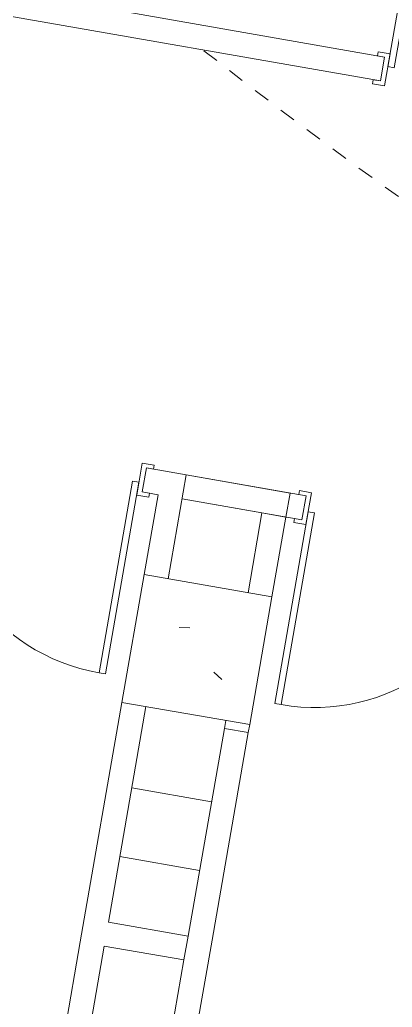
# Model space of a CAD drawing. Extents: x 274235 to 276654, y 142848 to 144425.
# Drawn here: x 276096.48 to 276098.78, y 143062.87 to 143068.96 of the extents above; entities that cross this region are included whole.
import ezdxf

# ---------------------------------------------------------------- set-up
doc = ezdxf.new("R2010")
doc.units = 0
doc.header["$LTSCALE"] = 1.5
doc.linetypes.add('Hidden 1_32_', pattern=[1.3890625, 0.7937500000000002, -0.5953125])
doc.layers.get('0').update_dxf_attribs({"linetype": 'CONTINUOUS', "lineweight": 0})
for name, color, linetype, lineweight in [('_ACM-A-DETL', 7, 'CONTINUOUS', 5), ('_ACM-A-DETL-THIN', 2, 'CONTINUOUS', 5), ('_ACM-A-DOOR', 1, 'CONTINUOUS', 5), ('_ACM-A-WALL-FULL', 6, 'CONTINUOUS', 13), ('_ACM-S-STRU-CLOS', 5, 'CONTINUOUS', 5)]:
    doc.layers.add(name, color=color, linetype=linetype, lineweight=lineweight)

# ---------------------------------------------------------------- blocks, each defined once
blk = doc.blocks.new('M_Concrete-Rectangular-Column - 800 x 800mm-V1185-B1_Working')
at = {"layer": '_ACM-A-DETL', "color": 250}
for p, q in [((400.0000000000002, 400.0000000000002), (-399.9999999999999, 400.0000000000002)), ((-399.9999999999999, 400.0000000000002), (-399.9999999999999, -399.9999999999999)), ((400.0000000000002, -399.9999999999999), (400.0000000000002, 400.0000000000002)), ((-399.9999999999999, -399.9999999999999), (400.0000000000002, -399.9999999999999))]:
    blk.add_line(p, q, dxfattribs=at)
blk = doc.blocks.new('BASEMENT20250512')
at = {"layer": '_ACM-S-STRU-CLOS'}
blk.add_blockref('M_Concrete-Rectangular-Column - 800 x 800mm-V1185-B1_Working', (857404.1239574705, 635604.5656973699), dxfattribs=at)
blk = doc.blocks.new('M_Concrete-Rectangular-Column - 800 x 800mm-V61-F5_Working')
at = {"layer": '_ACM-S-STRU-CLOS'}
h = blk.add_hatch(dxfattribs=at)
h.set_pattern_fill('FP_65', color=256, style=0, pattern_type=2)
h.set_pattern_definition([(49.99999999999999, (-857404.1240000001, -635604.566), (1457.47235942743, -127.5124112941153), [152.4, -1676.4]), (355, (-857404.1240000001, -635604.566), (-281.9423214106538, 1528.454121820989), [121.92, -1341.12]), (100.451, (-857282.668, -635615.192), (1175.54117813264, 1400.932700546505), [129.52, -1424.721]), (46.184, (-857404.1240000001, -635198.166), (2168.632479325518, -336.3419224575734), [228.6, -2514.6]), (96.636, (-857223.4040000001, -635226.194), (1899.220703450187, 1979.420801688256), [194.28, -2137.081]), (351.184, (-857404.1240000001, -635198.166), (1899.240117591927, 1979.402459470636), [182.88, -2011.68]), (21, (-857200.9240000001, -635299.7660000001), (1212.914804469988, -818.1214889162425), [152.4, -1676.4]), (326, (-857200.9240000001, -635299.7660000001), (494.4169517815951, 1473.504446177546), [121.92, -1341.12]), (71.45100000000001, (-857099.848, -635367.943), (1707.337131491297, 655.3696761195706), [129.52, -1424.721]), (37.50000000000001, (-857404.1240000001, -635604.566), (24.70938685064226, 676.4402371484604), [67.056, -1257.808, 67.056, -2640.584]), (37.50000000000001, (-857404.1240000001, -635604.566), (24.70938685064226, 676.4402371484604), [-1391.92, -1294.384, 67.056, -1279.144]), (7.499999999999999, (-857404.1240000001, -635604.566), (534.5577488708675, 801.4442541774883), [67.056, -709.168, 67.056, -1740.408]), (7.499999999999999, (-857404.1240000001, -635604.566), (534.5577488708675, 801.4442541774883), [-843.28, -1227.328, 67.056, -446.024]), (327.5, (-857857.26, -635604.566), (1084.727506429152, -45.83122648363428), [67.056, -440.944, 67.056, -3621.024]), (327.5, (-857857.26, -635604.566), (1084.727506429152, -45.83122648363428), [-575.056, -1517.904, 67.056, -2036.064]), (317.5, (-858060.46, -635604.566), (1185.034654813092, 203.4135379393795), [67.056, -593.344, 67.056, -2479.04]), (317.5, (-858060.46, -635604.566), (1185.034654813092, 203.4135379393795), [-727.456, -985.52, 67.056, -1426.464])])
h.paths.add_polyline_path([(400.0000000009486, -399.9999999992853), (400.0000000009486, 400.0000000007061), (-399.9999999990081, 400.0000000007407), (-399.9999999990081, -399.9999999992507)])
at = {"layer": '_ACM-A-DETL'}
for p, q in [((400.0000000000002, 400.0000000000002), (-399.9999999999999, 400.0000000000002)), ((-399.9999999999999, 400.0000000000002), (-399.9999999999999, -399.9999999999999)), ((400.0000000000002, -399.9999999999999), (400.0000000000002, 400.0000000000002)), ((-399.9999999999999, -399.9999999999999), (400.0000000000002, -399.9999999999999))]:
    blk.add_line(p, q, dxfattribs=at)
blk = doc.blocks.new('ACM_Door-Regular-Single - 1323_1200_ S-2217205-F5_Working')
at = {"layer": '_ACM-A-DOOR'}
for p, q in [((-695.0000000000084, 99.99999999999999), (-620.0000000000083, 99.99999999999999)), ((-695.0000000000084, 74.99999999999999), (-695.0000000000084, 99.99999999999999)), ((-650.00000000001, 74.99999999999999), (-695.0000000000084, 74.99999999999999)), ((-650.0000000000095, -74.99999999999999), (-650.0000000000095, 74.99999999999999)), ((-620.0000000000083, 99.99999999999999), (-620.0000000000093, -99.99999999999999)), ((619.9999999999918, 99.99999999999999), (694.9999999999918, 99.99999999999999)), ((619.9999999999898, -99.99999999999999), (619.9999999999918, 99.99999999999999)), ((649.9999999999901, 74.99999999999999), (649.9999999999901, -74.99999999999999)), ((694.9999999999918, 74.99999999999999), (649.9999999999901, 74.99999999999999)), ((694.9999999999918, 99.99999999999999), (694.9999999999918, 74.99999999999999)), ((579.9999999999928, -1220), (579.9999999999928, -20.00000000000209)), ((579.9999999999928, -20.00000000000209), (619.9999999999918, -20.00000000000209)), ((619.9999999999918, -20.00000000000209), (619.9999999999918, -1219.428454762872)), ((-695.0000000000056, -74.99999999999999), (-650.0000000000095, -74.99999999999999)), ((-695.0000000000056, -99.99999999999999), (-695.0000000000056, -74.99999999999999)), ((-620.0000000000093, -99.99999999999999), (-695.0000000000056, -99.99999999999999)), ((694.9999999999933, -99.99999999999999), (619.9999999999898, -99.99999999999999)), ((649.9999999999906, -74.99999999999999), (694.9999999999936, -74.99999999999999)), ((694.9999999999936, -74.99999999999999), (694.9999999999936, -99.99999999999999)), ((579.9999999999928, -1220), (619.9999999999918, -1219.428454762872))]:
    blk.add_line(p, q, dxfattribs=at)
blk.add_arc((579.9999999999928, -20.00000000000006), 1200.000000000001, 180.0000000000001, 269.9999999999997, dxfattribs=at)
blk = doc.blocks.new('ACM_Door-Regular-Single - 1123_1000_ S-4170181-F5_Working')
at = {"layer": '_ACM-A-DOOR'}
for p, q in [((-595.0000000000085, 99.99999999999999), (-520.0000000000085, 99.99999999999999)), ((-595.0000000000085, 74.99999999999999), (-595.0000000000085, 99.99999999999999)), ((-550.0000000000098, 74.99999999999999), (-595.0000000000085, 74.99999999999999)), ((-550.0000000000092, -74.99999999999999), (-550.0000000000092, 74.99999999999999)), ((-520.0000000000085, 99.99999999999999), (-520.0000000000085, -99.99999999999999)), ((519.9999999999917, 99.99999999999999), (594.9999999999917, 99.99999999999999)), ((519.9999999999897, -99.99999999999999), (519.9999999999917, 99.99999999999999)), ((549.9999999999901, 74.99999999999999), (549.9999999999901, -74.99999999999999)), ((594.9999999999917, 74.99999999999999), (549.9999999999901, 74.99999999999999)), ((594.9999999999917, 99.99999999999999), (594.9999999999917, 74.99999999999999)), ((479.9999999999928, -1020), (479.9999999999928, -20.00000000000209)), ((479.9999999999928, -20.00000000000209), (519.9999999999918, -20.00000000000209)), ((519.9999999999918, -20.00000000000209), (519.9999999999918, -1019.428454762872)), ((-595.0000000000055, -74.99999999999999), (-550.0000000000092, -74.99999999999999)), ((-595.0000000000055, -99.99999999999999), (-595.0000000000055, -74.99999999999999)), ((-520.0000000000094, -99.99999999999999), (-595.0000000000055, -99.99999999999999)), ((594.9999999999934, -99.99999999999999), (519.9999999999897, -99.99999999999999)), ((549.9999999999907, -74.99999999999999), (594.9999999999936, -74.99999999999999)), ((594.9999999999936, -74.99999999999999), (594.9999999999936, -99.99999999999999)), ((479.9999999999928, -1020), (519.9999999999918, -1019.428454762872))]:
    blk.add_line(p, q, dxfattribs=at)
blk.add_arc((479.9999999999928, -20.00000000000006), 1000.000000000001, 180.0000000000001, 269.9999999999997, dxfattribs=at)
blk = doc.blocks.new('ACM_Door-Regular-Single - 1323_1200_ S-2217204-F5_Working')
at = {"layer": '_ACM-A-DOOR'}
for p, q in [((579.9999999999928, 1220), (619.9999999999918, 1219.428454762872)), ((579.9999999999928, 1220), (579.9999999999928, 20.00000000000209)), ((619.9999999999918, 20.00000000000209), (619.9999999999918, 1219.428454762872)), ((-620.0000000000093, 99.99999999999999), (-695.0000000000056, 99.99999999999999)), ((-695.0000000000056, 99.99999999999999), (-695.0000000000056, 74.99999999999999)), ((-695.0000000000056, 74.99999999999999), (-650.0000000000095, 74.99999999999999)), ((-650.0000000000095, 74.99999999999999), (-650.0000000000095, -74.99999999999999)), ((-620.0000000000083, -99.99999999999999), (-620.0000000000093, 99.99999999999999)), ((694.9999999999933, 99.99999999999999), (619.9999999999898, 99.99999999999999)), ((619.9999999999898, 99.99999999999999), (619.9999999999918, -99.99999999999999)), ((649.9999999999901, -74.99999999999999), (649.9999999999901, 74.99999999999999)), ((649.9999999999906, 74.99999999999999), (694.9999999999936, 74.99999999999999)), ((694.9999999999936, 74.99999999999999), (694.9999999999936, 99.99999999999999)), ((579.9999999999928, 20.00000000000209), (619.9999999999918, 20.00000000000209)), ((-650.00000000001, -74.99999999999999), (-695.0000000000084, -74.99999999999999)), ((-695.0000000000084, -74.99999999999999), (-695.0000000000084, -99.99999999999999)), ((-695.0000000000084, -99.99999999999999), (-620.0000000000083, -99.99999999999999)), ((619.9999999999918, -99.99999999999999), (694.9999999999918, -99.99999999999999)), ((694.9999999999918, -74.99999999999999), (649.9999999999901, -74.99999999999999)), ((694.9999999999918, -99.99999999999999), (694.9999999999918, -74.99999999999999))]:
    blk.add_line(p, q, dxfattribs=at)
blk.add_arc((579.9999999999928, 20.00000000000006), 1199.999999999999, 89.99999999999994, 179.9999999999999, dxfattribs=at)
blk = doc.blocks.new('5f0512')
at = {"layer": '_ACM-A-DETL', "linetype": 'Hidden 1_32_'}
blk.add_arc((-129126.9536411413, -64761.59144460852), 29999.99999999997, 241.6077341074362, 253.4180378182753, dxfattribs=at)
at = {"layer": '_ACM-A-DETL-THIN'}
for p, q in [((-142549.9995995467, -95709.99967232067), (-143049.9994938024, -95709.99967232067)), ((-143049.9994937738, -95709.99967232218), (-142549.999599518, -95709.99967232218)), ((-142549.9995995468, -96139.99967232055), (-143049.9994938028, -96139.99967232055)), ((-143049.9994937737, -96139.99967232207), (-142549.9995995176, -96139.99967232207))]:
    blk.add_line(p, q, dxfattribs=at)
at = {"layer": '_ACM-A-WALL-FULL', "lineweight": 18}
for p, q in [((-142286.8766489299, -90999.99967244582), (-143894.8006605147, -90999.99967244582)), ((-142286.8766489299, -91149.99967244582), (-142286.8766489299, -90999.99967244582)), ((-145286.8766489299, -91149.99967244582), (-142286.8766489299, -91149.99967244582)), ((-142399.9994937785, -93749.99967244442), (-143299.9995317752, -93749.99967244454)), ((-143299.9995317752, -93749.99967244454), (-143299.9995317752, -93899.99967244442)), ((-143049.999493774, -94399.9996724443), (-143049.9994937741, -93749.99967244582)), ((-142299.9995615452, -93749.99967244593), (-143049.9994937741, -93749.99967244582)), ((-142399.9994937785, -93899.9996724443), (-142399.9994937785, -93749.99967244442)), ((-142299.9995615452, -93899.99967244582), (-142299.9995615452, -93749.99967244593)), ((-143299.9995317752, -93899.99967244442), (-143199.9994937741, -93899.99967244442)), ((-143199.999493774, -93899.99967244442), (-143199.9994937739, -94399.9996724443)), ((-143049.9994937741, -93899.99967244442), (-142549.9994937783, -93899.9996724443)), ((-143049.9994937741, -93899.9996724457), (-142299.9995615452, -93899.99967244582)), ((-143199.9994937738, -95199.99967244419), (-143199.9994937734, -96699.99967253942)), ((-143049.9994937737, -96549.99967253953), (-143049.999493774, -95199.99967244419)), ((-142549.9995995465, -95249.99967253942), (-142549.9995995468, -96549.99967253942)), ((-142549.9994937781, -95249.99967253942), (-142399.9994937781, -95249.99967253942)), ((-142399.9995995469, -96549.99967253942), (-142399.9995995468, -95249.99967253942)), ((-142549.9995995468, -96549.99967253942), (-143049.9994937736, -96549.99967253953)), ((-142549.9995995468, -96549.99967254116), (-143049.9994937736, -96549.99967254105)), ((-142549.9995995468, -96699.99967254116), (-142549.9995995468, -96549.99967254116)), ((-142399.9994937738, -98124.99967268412), (-142399.9994937741, -96549.99967253942)), ((-143199.9995995463, -96699.99967253942), (-143199.9995995465, -98124.99967268552)), ((-143049.9995995467, -97974.99967268435), (-143049.9995995464, -96699.99967253942)), ((-143049.9994937736, -96699.99967253942), (-142549.999493774, -96699.9996725393)), ((-143049.9994937736, -96699.99967254093), (-142549.9995995468, -96699.99967254116)), ((-142549.999493774, -96699.9996725393), (-142549.9994937738, -97974.99967268424))]:
    blk.add_line(p, q, dxfattribs=at)
at = {"layer": '_ACM-A-WALL-FULL'}
for p, q in [((-142549.9995995463, -93899.99967244582), (-142549.9995995464, -94399.99967244419)), ((-142399.9994937785, -93899.9996724443), (-142549.9994937783, -93899.9996724443)), ((-142549.9994937783, -93899.9996724443), (-142549.9994937782, -94399.9996724443)), ((-142399.9995995464, -94399.99967244419), (-142399.9995995463, -93899.99967244582)), ((-142399.9994937782, -94399.9996724443), (-142399.9994937785, -93899.9996724443)), ((-142549.9995995465, -95199.99967244419), (-142549.9995995465, -95249.99967253942)), ((-142549.9994937781, -95199.99967244419), (-142549.9994937781, -95249.99967253942)), ((-142399.9995995468, -95249.99967253942), (-142399.9995995468, -95199.99967244419)), ((-142399.9994937781, -95249.99967253942), (-142399.9994937781, -95199.99967244419))]:
    blk.add_line(p, q, dxfattribs=at)
at = {"layer": '_ACM-A-DOOR', "rotation": 180}
for name, p in [('ACM_Door-Regular-Single - 1123_1000_ S-4170181-F5_Working', (-141736.8766489299, -91074.99967244582)), ('ACM_Door-Regular-Single - 1323_1200_ S-2217204-F5_Working', (-141649.9995615452, -93824.99967244605))]:
    blk.add_blockref(name, p, dxfattribs=at)
at = {"layer": '_ACM-A-DOOR'}
blk.add_blockref('ACM_Door-Regular-Single - 1323_1200_ S-2217205-F5_Working', (-143949.9995317754, -93824.99967244454), dxfattribs=at)
at = {"layer": '_ACM-S-STRU-CLOS'}
blk.add_blockref('M_Concrete-Rectangular-Column - 800 x 800mm-V61-F5_Working', (-142799.9994937762, -94799.99967244419), dxfattribs=at)

msp = doc.modelspace()

# ---------------------------------------------------------------- block references
at = {"xscale": 0.0009999999999999994, "yscale": 0.001, "zscale": 0.001, "rotation": 350.1075696352769}
msp.add_blockref('BASEMENT20250512', (275143.7222229671, 142586.2208173259), dxfattribs=at)

# ---------------------------------------------------------------- next in the draw order: block references
msp.add_blockref('5f0512', (276254.5380815538, 143133.931731411), dxfattribs=at)

doc.saveas('drawing.dxf')
